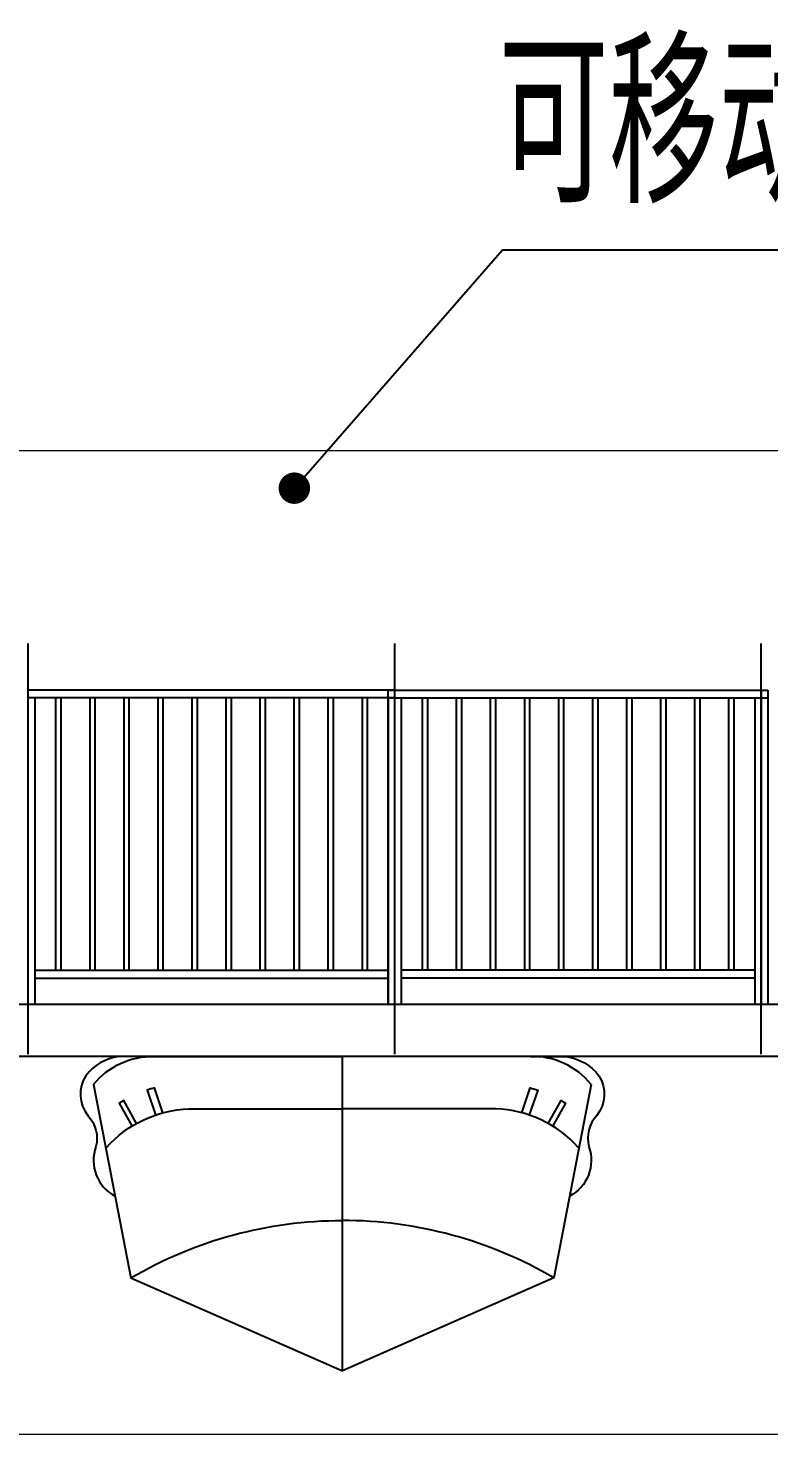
# Model space of a CAD drawing. Extents: x 1332 to 175445, y 256143 to 386027.
# Drawn here: x 76803 to 79632, y 380654 to 386027 of the extents above; entities that cross this region are included whole.
import ezdxf

# ---------------------------------------------------------------- set-up
doc = ezdxf.new("R2010")
doc.units = 0
doc.header["$LTSCALE"] = 10
doc.header["$MEASUREMENT"] = 0
doc.linetypes.add('DASH', pattern=[0.35, 0.25, -0.1])
doc.linetypes.add('DOTE', pattern=[2.42, 2, -0.2, 0.02, -0.2])
for name, color, linetype in [('00-Palm-道路中线', 1, 'DOTE'), ('00-园建', 4, 'Continuous'), ('00-填充', 8, 'Continuous'), ('DIM_LEAD', 3, 'Continuous'), ('PUB_TEXT', 7, 'Continuous')]:
    doc.layers.add(name, color=color, linetype=linetype)
doc.styles.add('PALMstyle', font='HAIWENRS', dxfattribs={"width": 0.7, "bigfont": 'HZTXT'})
doc.linetypes.add('ZIGZAG', pattern='A,0.0001,-0.2,[131,ltypeshp.shx,S=0.2,R=0,X=-0.2,Y=0],-0.4,[131,ltypeshp.shx,S=0.2,R=180,X=0.2,Y=0],-0.2', length=0.8001)

# ---------------------------------------------------------------- blocks, each defined once
blk = doc.blocks.new('CS')
at = {"layer": '00-园建'}
for p, q in [((0, -1200), (0, 0)), ((-807.6, -845.2), (0, -1200)), ((807.6, -845.2), (0, -1200))]:
    blk.add_line(p, q, dxfattribs=at)
for points in [[(-950, -106.7, -0.23632), (-718.1, 0), (0, 0)], [(950, -106.7, 0.23632), (718.1, 0), (0, 0)], [(-854.9, 0, 0.194799), (-979.5, -73.1, 0.323645), (-971.9, -225.1, -0.256381), (-941.2, -344, 0.37414), (-867.7, -533.5, 8.704766)], [(854.9, 0, -0.194799), (979.5, -73.1, -0.323645), (971.9, -225.1, 0.256381), (941.2, -344, -0.37414), (867.7, -533.5, -8.704766)], [(-950, -106.7), (-807.6, -845.2, -0.13307), (0, -626, -0.125801)], [(950, -106.7), (807.6, -845.2, 0.13307), (0, -626, 0.125801)], [(-685, -214.5), (-717.2, -119.7, 0.013867), (-745.9, -128.5), (-714, -222.3)], [(685, -214.5), (717.2, -119.7, -0.013867), (745.9, -128.5), (714, -222.3)], [(-901.1, -347.4, -0.205442), (-586, -200), (0, -200)], [(-786.4, -255.5), (-835.1, -168.1, 0.009242), (-852.4, -178.2), (-803.9, -265.2)], [(901.1, -347.4, 0.205442), (586, -200), (0, -200)], [(786.4, -255.5), (835.1, -168.1, -0.009242), (852.4, -178.2), (803.9, -265.2)]]:
    blk.add_lwpolyline(points, format="xyb", dxfattribs=at)
for points in [[(-718.1, 0), (-854.9, 0)], [(718.1, 0), (854.9, 0)]]:
    blk.add_lwpolyline(points, dxfattribs=at)
blk = doc.blocks.new('L')
at = {"layer": '00-填充', "color": 8}
for p, q in [((1400, 1200), (0, 1200)), ((1400, 1170), (0, 1170)), ((105, 1170), (105, 130)), ((125, 1170), (125, 130)), ((235, 1170), (235, 130)), ((255, 1170), (255, 130)), ((365, 1170), (365, 130)), ((385, 1170), (385, 130)), ((495, 1170), (495, 130)), ((515, 1170), (515, 130)), ((625, 1170), (625, 130)), ((645, 1170), (645, 130)), ((755, 1170), (755, 130)), ((775, 1170), (775, 130)), ((885, 1170), (885, 130)), ((905, 1170), (905, 130)), ((1015, 1170), (1015, 130)), ((1035, 1170), (1035, 130)), ((1145, 1170), (1145, 130)), ((1165, 1170), (1165, 130)), ((1275, 1170), (1275, 130)), ((1295, 1170), (1295, 130)), ((1375, 1170), (1375, 0)), ((25, 130), (1375, 130)), ((40, 130), (1360, 130)), ((25, 100), (1375, 100)), ((40, 100), (1360, 100))]:
    blk.add_line(p, q, dxfattribs=at)
blk.add_lwpolyline([(25, 1170), (25, 0)], dxfattribs=at)
blk = doc.blocks.new('L1')
at = {"layer": '00-填充', "color": 8}
for p, q in [((-25, 1200), (1425, 1200)), ((-25, 0), (-25, 1200)), ((1400, 1200), (1400, 0)), ((1425, 1200), (1425, 0)), ((-25, 1170), (1425, 1170)), ((25, 1170), (25, 0)), ((105, 1170), (105, 130)), ((125, 1170), (125, 130)), ((235, 1170), (235, 130)), ((255, 1170), (255, 130)), ((365, 1170), (365, 130)), ((385, 1170), (385, 130)), ((495, 1170), (495, 130)), ((515, 1170), (515, 130)), ((625, 1170), (625, 130)), ((645, 1170), (645, 130)), ((755, 1170), (755, 130)), ((775, 1170), (775, 130)), ((885, 1170), (885, 130)), ((905, 1170), (905, 130)), ((1015, 1170), (1015, 130)), ((1035, 1170), (1035, 130)), ((1145, 1170), (1145, 130)), ((1165, 1170), (1165, 130)), ((1275, 1170), (1275, 130)), ((1295, 1170), (1295, 130)), ((1375, 130), (25, 130)), ((1360, 130), (40, 130)), ((1375, 100), (25, 100)), ((1360, 100), (40, 100))]:
    blk.add_line(p, q, dxfattribs=at)
blk.add_lwpolyline([(1375, 1170), (1375, 0)], dxfattribs=at)

msp = doc.modelspace()

# ---------------------------------------------------------------- linework, layer by layer
at = {"layer": '00-Palm-道路中线', "ltscale": 0.1}
for points in [[(76803.3, 382108.5), (76803.3, 383676.6)], [(78203.3, 382108.5), (78203.3, 383676.6)], [(79603.3, 382108.5), (79603.3, 383676.6)]]:
    msp.add_lwpolyline(points, dxfattribs=at)
at = {"layer": '00-园建', "linetype": 'DASH', "const_width": 5}
msp.add_lwpolyline([(67703.6, 384413.9), (80300.8, 384413.9, -0.414214), (80800.8, 383913.9), (80800.8, 381156.8, -0.414214), (80300.8, 380656.8), (67703.6, 380656.8, -0.414214), (67203.6, 381156.8), (67203.6, 383913.9, -0.414214)], format="xyb", close=True, dxfattribs=at)
at = {"layer": '00-园建'}
msp.add_lwpolyline([(68053.3, 382099.3), (68053.3, 382299.3), (79963.3, 382299.3), (79963.3, 382099.3), (68003.3, 382099.3)], dxfattribs=at)
at = {"layer": '00-园建', "color": 5, "linetype": 'ZIGZAG', "ltscale": 0.3, "const_width": 0.1, "elevation": -36503}
msp.add_lwpolyline([(105675.9, 381799.3), (45503.3, 381799.3)], dxfattribs=at)
at = {"layer": 'DIM_LEAD'}
for p, q in [((77819.9, 384270.3), (78614.5, 385180.7)), ((78614.5, 385180.7), (82470.7, 385180.7))]:
    msp.add_line(p, q, dxfattribs=at)
at = {"layer": 'DIM_LEAD', "const_width": 60}
msp.add_lwpolyline([(77800.2, 384247.7, 1), (77839.6, 384292.9, 1)], format="xyb", close=True, dxfattribs=at)

# ---------------------------------------------------------------- block references
at = {"layer": '00-园建'}
for name, p in [('L', (76803.3, 382299.3)), ('L1', (78203.3, 382299.3)), ('CS', (78003.3, 382099.3))]:
    msp.add_blockref(name, p, dxfattribs=at)

# ---------------------------------------------------------------- texts
at = {"layer": 'PUB_TEXT', "style": 'PALMstyle', "width": 0.7}
msp.add_text('可移动舟桥立面参照', height=600, dxfattribs=at).set_placement((78600, 385360.7))

doc.saveas('drawing.dxf')
